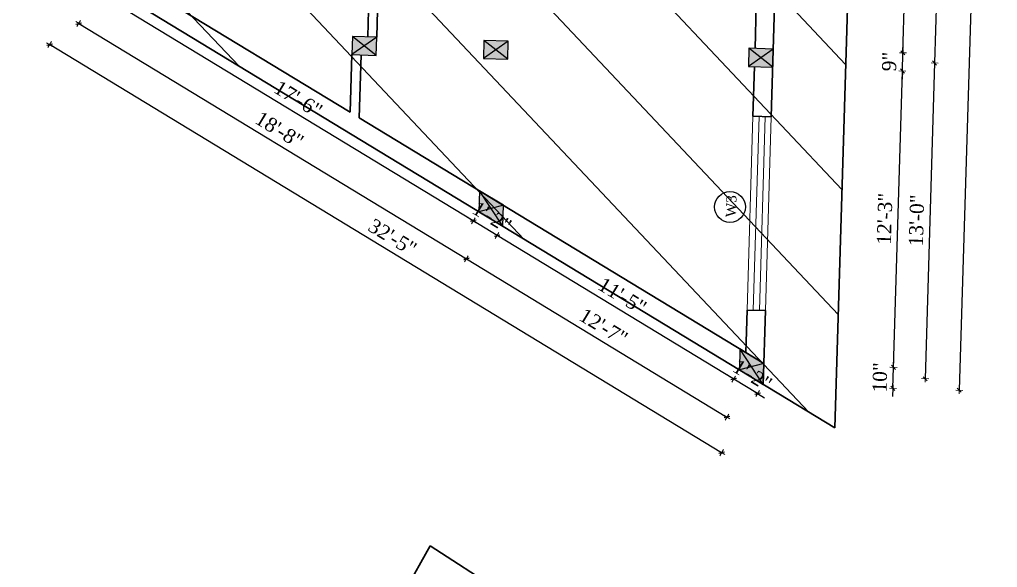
# Model space of a CAD drawing. Header units: inches. Extents: x 4069 to 291496, y -47643 to 12535.
# Drawn here: x 136899.9 to 137383.1, y -19146.2 to -18875.2 of the extents above; entities that cross this region are included whole.
import ezdxf

# ---------------------------------------------------------------- set-up
doc = ezdxf.new("R2010")
doc.units = ezdxf.units.IN
doc.header["$LTSCALE"] = 5
doc.header["$MEASUREMENT"] = 0
for name, color, linetype, lineweight in [('A-WALL', 7, 'Continuous', 9), ('Dimension', 7, 'Continuous', 18), ('Dw', 2, 'Continuous', 18)]:
    doc.layers.add(name, color=color, linetype=linetype, lineweight=lineweight)
doc.layers.add('dim line', color=7, linetype='Continuous', lineweight=15, true_color=0xfab2b2)
doc.layers.add('TEXT', color=6, linetype='Continuous')
doc.layers.add('WALL', color=7, linetype='Continuous')
doc.styles.add('ordinary', font='times.ttf')
doc.dimstyles.new('Copy of 96', dxfattribs={"dimtxt": 7, "dimasz": 4, "dimexe": 0.5, "dimexo": 0.5, "dimgap": 3, "dimtad": 1, "dimdec": 1, "dimzin": 11, "dimdsep": 46, "dimlunit": 4, "dimtxsty": 'ordinary', "dimblk": 'OBLIQUE', "dimcen": 0.09, "dimse1": 1, "dimse2": 1, "dimclrt": 6, "dimazin": 0, "dimtfac": 1, "dimtdec": 1, "dimtix": 1, "dimtmove": 2, "dimatfit": 3, "dimldrblk": 'leader', "dimfxl": 0.5, "dimfxlon": 1, "dimtolj": 1, "dimtzin": 0, "dimarcsym": 0})

# ---------------------------------------------------------------- blocks, each defined once
blk = doc.blocks.new('c2a')
at = {"color": 1, "ltscale": 5}
for p, q in [((18091.63, 4625.76), (18084.82, 4613.76)), ((18101.98, 4625.76), (18091.63, 4625.76)), ((18095.17, 4613.76), (18101.98, 4625.76)), ((18084.82, 4613.76), (18095.17, 4613.76))]:
    blk.add_line(p, q, dxfattribs=at)
blk = doc.blocks.new('oblique')
at = {"color": 0, "lineweight": -2}
blk.add_line((0.25, 0.25), (-0.25, -0.25), dxfattribs=at)
at = {"layer": 'dim line', "lineweight": 9}
for p, q in [((-0.4375, 0), (0.4375, 0)), ((0, 0.4375), (0, -0.4375))]:
    blk.add_line(p, q, dxfattribs=at)
blk = doc.blocks.new('*D3892')
at = {"layer": 'A-WALL', "color": 0, "lineweight": -2, "ltscale": 50, "transparency": 16777216}
blk.add_line((137356.54, -18746.69), (137352.07, -18896.63), dxfattribs=at)
at = {"layer": 'Defpoints', "color": 0, "ltscale": 50, "transparency": 16777216}
for p in [(137276.65, -18744.31), (137272.17, -18894.24), (137352.07, -18896.63)]:
    blk.add_point(p, dxfattribs=at)
at = {"layer": 'A-WALL', "color": 0, "lineweight": -2, "ltscale": 50, "transparency": 16777216, "xscale": 4, "yscale": 4, "zscale": 4}
for p, rotation in [((137356.54, -18746.69), 88.2899854288987), ((137352.07, -18896.63), 268.2899854288987)]:
    blk.add_blockref('oblique', p, dxfattribs=dict(at, rotation=rotation))
at = {"layer": 'A-WALL', "color": 6, "ltscale": 50, "transparency": 16777216, "insert": (137347.75, -18821.47), "char_height": 7, "attachment_point": 5, "rotation": 88.29, "style": 'ordinary'}
blk.add_mtext('\\A1;12\'-6"', dxfattribs=at)
blk = doc.blocks.new('_OBLIQUE')
at = {"color": 0, "linetype": 'ByBlock'}
blk.add_line((-0.5, -0.5), (0.5, 0.5), dxfattribs=at)
blk = doc.blocks.new('leader')
at = {"layer": 'Dimension'}
for p, q in [((0, -4.33), (0, 4.33)), ((-4.42, 0), (4.42, 0))]:
    blk.add_line(p, q, dxfattribs=at)
blk = doc.blocks.new('*D3893')
at = {"layer": 'A-WALL', "color": 0, "lineweight": -2, "ltscale": 50, "transparency": 16777216}
blk.add_line((137352.07, -18896.63), (137347.4, -19052.88), dxfattribs=at)
at = {"layer": 'Defpoints', "color": 0, "ltscale": 50, "transparency": 16777216}
for p in [(137272.17, -18894.24), (137267.51, -19050.5), (137347.4, -19052.88)]:
    blk.add_point(p, dxfattribs=at)
at = {"layer": 'A-WALL', "color": 0, "lineweight": -2, "ltscale": 50, "transparency": 16777216, "xscale": 4, "yscale": 4, "zscale": 4}
for p, rotation in [((137352.07, -18896.63), 88.2899854288987), ((137347.4, -19052.88), 268.2899854288987)]:
    blk.add_blockref('oblique', p, dxfattribs=dict(at, rotation=rotation))
at = {"layer": 'A-WALL', "color": 6, "ltscale": 50, "transparency": 16777216, "insert": (137343.18, -18974.56), "char_height": 7, "attachment_point": 5, "rotation": 88.29, "style": 'ordinary'}
blk.add_mtext('\\A1;13\'-0"', dxfattribs=at)
blk = doc.blocks.new('*D3894')
at = {"layer": 'A-WALL', "color": 0, "lineweight": -2, "ltscale": 50, "transparency": 16777216}
blk.add_line((137381.36, -18485.82), (137364.26, -19058.56), dxfattribs=at)
at = {"layer": 'Defpoints', "color": 0, "ltscale": 50, "transparency": 16777216}
for p in [(137284.45, -18482.93), (137267.35, -19055.67), (137364.26, -19058.56)]:
    blk.add_point(p, dxfattribs=at)
at = {"layer": 'A-WALL', "color": 0, "lineweight": -2, "ltscale": 50, "transparency": 16777216, "xscale": 4, "yscale": 4, "zscale": 4}
for p, rotation in [((137381.36, -18485.82), 88.2899854288987), ((137364.26, -19058.56), 268.2899854288987)]:
    blk.add_blockref('oblique', p, dxfattribs=dict(at, rotation=rotation))
at = {"layer": 'A-WALL', "color": 6, "ltscale": 50, "transparency": 16777216, "insert": (137366.25, -18772), "char_height": 7, "attachment_point": 5, "rotation": 88.29, "style": 'ordinary'}
blk.add_mtext('\\A1;47\'-9"', dxfattribs=at)
blk = doc.blocks.new('*D3895')
at = {"layer": 'A-WALL', "color": 0, "lineweight": -2, "ltscale": 50, "transparency": 16777216}
for p, q in [((137252.79, -19053.07), (137249.37, -19050.99)), ((137264.58, -19060.24), (137252.79, -19053.07)), ((137264.58, -19060.24), (137268, -19062.31))]:
    blk.add_line(p, q, dxfattribs=at)
at = {"layer": 'Defpoints', "color": 0, "ltscale": 50, "transparency": 16777216}
for p in [(137255.56, -19048.5), (137252.79, -19053.07), (137267.35, -19055.67)]:
    blk.add_point(p, dxfattribs=at)
at = {"layer": 'A-WALL', "color": 0, "lineweight": -2, "ltscale": 50, "transparency": 16777216, "xscale": 4, "yscale": 4, "zscale": 4}
for p, rotation in [((137252.79, -19053.07), 328.7014709223851), ((137264.58, -19060.24), 148.7014709223851)]:
    blk.add_blockref('oblique', p, dxfattribs=dict(at, rotation=rotation))
at = {"layer": 'A-WALL', "color": 6, "ltscale": 50, "transparency": 16777216, "insert": (137262.06, -19051.1), "char_height": 7, "attachment_point": 5, "rotation": 328.7015, "style": 'ordinary'}
blk.add_mtext('\\A1;1\'-2"', dxfattribs=at)
blk = doc.blocks.new('*D3896')
at = {"layer": 'A-WALL', "color": 0, "lineweight": -2, "ltscale": 50, "transparency": 16777216}
blk.add_line((137252.79, -19053.07), (137135.86, -18981.98), dxfattribs=at)
at = {"layer": 'Defpoints', "color": 0, "ltscale": 50, "transparency": 16777216}
for p in [(137135.86, -18981.98), (137138.63, -18977.41), (137255.56, -19048.5)]:
    blk.add_point(p, dxfattribs=at)
at = {"layer": 'A-WALL', "color": 0, "lineweight": -2, "ltscale": 50, "transparency": 16777216, "xscale": 4, "yscale": 4, "zscale": 4}
for p, rotation in [((137135.86, -18981.98), 148.7014709249005), ((137252.79, -19053.07), 328.7014709249005)]:
    blk.add_blockref('oblique', p, dxfattribs=dict(at, rotation=rotation))
at = {"layer": 'A-WALL', "color": 6, "ltscale": 50, "transparency": 16777216, "insert": (137197.73, -19011.92), "char_height": 7, "attachment_point": 5, "rotation": 328.7015, "style": 'ordinary'}
blk.add_mtext('\\A1;11\'-5"', dxfattribs=at)
blk = doc.blocks.new('*D3897')
at = {"layer": 'A-WALL', "color": 0, "lineweight": -2, "ltscale": 50, "transparency": 16777216}
for p, q in [((137124.07, -18974.81), (137120.65, -18972.73)), ((137135.86, -18981.98), (137124.07, -18974.81)), ((137135.86, -18981.98), (137139.27, -18984.05))]:
    blk.add_line(p, q, dxfattribs=at)
at = {"layer": 'Defpoints', "color": 0, "ltscale": 50, "transparency": 16777216}
for p in [(137126.84, -18970.24), (137124.07, -18974.81), (137138.63, -18977.41)]:
    blk.add_point(p, dxfattribs=at)
at = {"layer": 'A-WALL', "color": 0, "lineweight": -2, "ltscale": 50, "transparency": 16777216, "xscale": 4, "yscale": 4, "zscale": 4}
for p, rotation in [((137124.07, -18974.81), 328.7014709249005), ((137135.86, -18981.98), 148.7014709249005)]:
    blk.add_blockref('oblique', p, dxfattribs=dict(at, rotation=rotation))
at = {"layer": 'A-WALL', "color": 6, "ltscale": 50, "transparency": 16777216, "insert": (137133.34, -18972.84), "char_height": 7, "attachment_point": 5, "rotation": 328.7015, "style": 'ordinary'}
blk.add_mtext('\\A1;1\'-2"', dxfattribs=at)
blk = doc.blocks.new('*D3898')
at = {"layer": 'A-WALL', "color": 0, "lineweight": -2, "ltscale": 50, "transparency": 16777216}
blk.add_line((137124.07, -18974.81), (136944.25, -18865.48), dxfattribs=at)
at = {"layer": 'Defpoints', "color": 0, "ltscale": 50, "transparency": 16777216}
for p in [(136947.02, -18860.92), (136944.25, -18865.48), (137126.84, -18970.24)]:
    blk.add_point(p, dxfattribs=at)
at = {"layer": 'A-WALL', "color": 0, "lineweight": -2, "ltscale": 50, "transparency": 16777216, "xscale": 4, "yscale": 4, "zscale": 4}
for p, rotation in [((136944.25, -18865.48), 148.7014709249005), ((137124.07, -18974.81), 328.7014709249005)]:
    blk.add_blockref('oblique', p, dxfattribs=dict(at, rotation=rotation))
at = {"layer": 'A-WALL', "color": 6, "ltscale": 50, "transparency": 16777216, "insert": (137037.57, -18914.53), "char_height": 7, "attachment_point": 5, "rotation": 328.7015, "style": 'ordinary'}
blk.add_mtext('\\A1;17\'-6"', dxfattribs=at)
blk = doc.blocks.new('*D3900')
at = {"layer": 'A-WALL', "color": 0, "lineweight": -2, "ltscale": 50, "transparency": 16777216}
blk.add_line((136929.1, -18877.12), (137120.71, -18993.61), dxfattribs=at)
at = {"layer": 'Defpoints', "color": 0, "ltscale": 50, "transparency": 16777216}
for p in [(136941.13, -18857.33), (137132.74, -18973.83), (137120.71, -18993.61)]:
    blk.add_point(p, dxfattribs=at)
at = {"layer": 'A-WALL', "color": 0, "lineweight": -2, "ltscale": 50, "transparency": 16777216, "xscale": 4, "yscale": 4, "zscale": 4}
for p, rotation in [((136929.1, -18877.12), 148.7014709223947), ((137120.71, -18993.61), 328.7014709223947)]:
    blk.add_blockref('oblique', p, dxfattribs=dict(at, rotation=rotation))
at = {"layer": 'A-WALL', "color": 6, "ltscale": 50, "transparency": 16777216, "insert": (137028.31, -18929.76), "char_height": 7, "attachment_point": 5, "rotation": 328.7015, "style": 'ordinary'}
blk.add_mtext('\\A1;18\'-8"', dxfattribs=at)
blk = doc.blocks.new('*D3901')
at = {"layer": 'A-WALL', "color": 0, "lineweight": -2, "ltscale": 50, "transparency": 16777216}
blk.add_line((137120.71, -18993.61), (137249.43, -19071.87), dxfattribs=at)
at = {"layer": 'Defpoints', "color": 0, "ltscale": 50, "transparency": 16777216}
for p in [(137132.74, -18973.83), (137261.46, -19052.09), (137249.43, -19071.87)]:
    blk.add_point(p, dxfattribs=at)
at = {"layer": 'A-WALL', "color": 0, "lineweight": -2, "ltscale": 50, "transparency": 16777216, "xscale": 4, "yscale": 4, "zscale": 4}
for p, rotation in [((137120.71, -18993.61), 148.701470924932), ((137249.43, -19071.87), 328.701470924932)]:
    blk.add_blockref('oblique', p, dxfattribs=dict(at, rotation=rotation))
at = {"layer": 'A-WALL', "color": 6, "ltscale": 50, "transparency": 16777216, "insert": (137188.48, -19027.12), "char_height": 7, "attachment_point": 5, "rotation": 328.7015, "style": 'ordinary'}
blk.add_mtext('\\A1;12\'-7"', dxfattribs=at)
blk = doc.blocks.new('*D3902')
at = {"layer": 'A-WALL', "color": 0, "lineweight": -2, "ltscale": 50, "transparency": 16777216}
blk.add_line((137246.82, -19089.45), (136914.7, -18887.52), dxfattribs=at)
at = {"layer": 'Defpoints', "color": 0, "ltscale": 50, "transparency": 16777216}
for p in [(136935.23, -18853.75), (136914.7, -18887.52), (137267.35, -19055.67)]:
    blk.add_point(p, dxfattribs=at)
at = {"layer": 'A-WALL', "color": 0, "lineweight": -2, "ltscale": 50, "transparency": 16777216, "xscale": 4, "yscale": 4, "zscale": 4}
for p, rotation in [((136914.7, -18887.52), 148.7014709224015), ((137246.82, -19089.45), 328.7014709224015)]:
    blk.add_blockref('oblique', p, dxfattribs=dict(at, rotation=rotation))
at = {"layer": 'A-WALL', "color": 6, "ltscale": 50, "transparency": 16777216, "insert": (137084.17, -18982.88), "char_height": 7, "attachment_point": 5, "rotation": 328.7015, "style": 'ordinary'}
blk.add_mtext('\\A1;32\'-5"', dxfattribs=at)
blk = doc.blocks.new('*D3914')
at = {"layer": 'A-WALL', "color": 0, "lineweight": -2, "ltscale": 50, "transparency": 16777216}
for p, q in [((137331.76, -19047.24), (137331.88, -19043.24)), ((137331.45, -19057.58), (137331.76, -19047.24)), ((137331.45, -19057.58), (137331.33, -19061.58))]:
    blk.add_line(p, q, dxfattribs=at)
at = {"layer": 'Defpoints', "color": 0, "ltscale": 50, "transparency": 16777216}
for p in [(137267.66, -19045.33), (137331.76, -19047.24), (137267.35, -19055.67)]:
    blk.add_point(p, dxfattribs=at)
at = {"layer": 'A-WALL', "color": 0, "lineweight": -2, "ltscale": 50, "transparency": 16777216, "xscale": 4, "yscale": 4, "zscale": 4}
for p, rotation in [((137331.76, -19047.24), 268.2899854288987), ((137331.45, -19057.58), 88.2899854288987)]:
    blk.add_blockref('oblique', p, dxfattribs=dict(at, rotation=rotation))
at = {"layer": 'A-WALL', "color": 6, "ltscale": 50, "transparency": 16777216, "insert": (137325.05, -19052.22), "char_height": 7, "attachment_point": 5, "rotation": 88.29, "style": 'ordinary'}
blk.add_mtext('\\A1;10"', dxfattribs=at)
blk = doc.blocks.new('*D3915')
at = {"layer": 'A-WALL', "color": 0, "lineweight": -2, "ltscale": 50, "transparency": 16777216}
blk.add_line((137331.76, -19047.24), (137336.14, -18900.65), dxfattribs=at)
at = {"layer": 'Defpoints', "color": 0, "ltscale": 50, "transparency": 16777216}
for p in [(137272.04, -18898.74), (137336.14, -18900.65), (137267.66, -19045.33)]:
    blk.add_point(p, dxfattribs=at)
at = {"layer": 'A-WALL', "color": 0, "lineweight": -2, "ltscale": 50, "transparency": 16777216, "xscale": 4, "yscale": 4, "zscale": 4}
for p, rotation in [((137336.14, -18900.65), 88.28998542889875), ((137331.76, -19047.24), 268.2899854288987)]:
    blk.add_blockref('oblique', p, dxfattribs=dict(at, rotation=rotation))
at = {"layer": 'A-WALL', "color": 6, "ltscale": 50, "transparency": 16777216, "insert": (137327.39, -18973.75), "char_height": 7, "attachment_point": 5, "rotation": 88.29, "style": 'ordinary'}
blk.add_mtext('\\A1;12\'-3"', dxfattribs=at)
blk = doc.blocks.new('*D3916')
at = {"layer": 'A-WALL', "color": 0, "lineweight": -2, "ltscale": 50, "transparency": 16777216}
for p, q in [((137336.41, -18891.66), (137336.53, -18887.66)), ((137336.14, -18900.65), (137336.41, -18891.66)), ((137336.14, -18900.65), (137336.02, -18904.65))]:
    blk.add_line(p, q, dxfattribs=at)
at = {"layer": 'Defpoints', "color": 0, "ltscale": 50, "transparency": 16777216}
for p in [(137272.31, -18889.74), (137336.41, -18891.66), (137272.04, -18898.74)]:
    blk.add_point(p, dxfattribs=at)
at = {"layer": 'A-WALL', "color": 0, "lineweight": -2, "ltscale": 50, "transparency": 16777216, "xscale": 4, "yscale": 4, "zscale": 4}
for p, rotation in [((137336.41, -18891.66), 268.2899854288987), ((137336.14, -18900.65), 88.2899854288987)]:
    blk.add_blockref('oblique', p, dxfattribs=dict(at, rotation=rotation))
at = {"layer": 'A-WALL', "color": 6, "ltscale": 50, "transparency": 16777216, "insert": (137329.7, -18895.96), "char_height": 7, "attachment_point": 5, "rotation": 88.29, "style": 'ordinary'}
blk.add_mtext('\\A1;9"', dxfattribs=at)
blk = doc.blocks.new('*D3917')
at = {"layer": 'A-WALL', "color": 0, "lineweight": -2, "ltscale": 50, "transparency": 16777216}
blk.add_line((137336.41, -18891.66), (137340.61, -18750.72), dxfattribs=at)
at = {"layer": 'Defpoints', "color": 0, "ltscale": 50, "transparency": 16777216}
for p in [(137276.52, -18748.81), (137340.61, -18750.72), (137272.31, -18889.74)]:
    blk.add_point(p, dxfattribs=at)
at = {"layer": 'A-WALL', "color": 0, "lineweight": -2, "ltscale": 50, "transparency": 16777216, "xscale": 4, "yscale": 4, "zscale": 4}
for p, rotation in [((137340.61, -18750.72), 88.28998542889875), ((137336.41, -18891.66), 268.2899854288987)]:
    blk.add_blockref('oblique', p, dxfattribs=dict(at, rotation=rotation))
at = {"layer": 'A-WALL', "color": 6, "ltscale": 50, "transparency": 16777216, "insert": (137331.94, -18820.99), "char_height": 7, "attachment_point": 5, "rotation": 88.29, "style": 'ordinary'}
blk.add_mtext('\\A1;11\'-9"', dxfattribs=at)

msp = doc.modelspace()

# ---------------------------------------------------------------- hatches: boundary and pattern name
at = {"layer": 'WALL', "linetype": 'ByBlock', "ltscale": 5, "true_color": 0xf8991e}
h = msp.add_hatch(dxfattribs=at)
h.set_pattern_fill('ANSI31', color=30, scale=350, angle=448.2899854)
h.set_pattern_definition([(133.29, (134441.473, -27083.906), (-31.8453, -29.99899), [])])
h.paths.add_polyline_path([(137302.72795, -19077.17728), (136899.85762, -18832.24245), (136910.55405, -18473.95409), (137320.44341, -18483.77894)])
h = msp.add_hatch(color=30, dxfattribs=at)
h.dxf.hatch_style = 1
h.paths.add_polyline_path([(137070.26324, -18888.21494), (137076.12628, -18892.89199), (137076.39485, -18883.89599)])
h.paths.add_polyline_path([(137076.39485, -18883.89599), (137064.40019, -18883.5379), (137070.26324, -18888.21494)])
h.paths.add_polyline_path([(137070.26324, -18888.21494), (137064.40019, -18883.5379), (137064.13163, -18892.53389)])
h.paths.add_polyline_path([(137064.13163, -18892.53389), (137076.12628, -18892.89199), (137070.26324, -18888.21494)])
h = msp.add_hatch(color=30, dxfattribs=at)
h.dxf.hatch_style = 1
h.paths.add_polyline_path([(137135.23429, -18890.15461), (137141.09733, -18894.83165), (137141.3659, -18885.83566)])
h.paths.add_polyline_path([(137141.3659, -18885.83566), (137129.37125, -18885.47756), (137135.23429, -18890.15461)])
h.paths.add_polyline_path([(137135.23429, -18890.15461), (137129.37125, -18885.47756), (137129.10268, -18894.47356)])
h.paths.add_polyline_path([(137129.10268, -18894.47356), (137141.09733, -18894.83165), (137135.23429, -18890.15461)])
h = msp.add_hatch(color=30, dxfattribs=at)
h.dxf.hatch_style = 1
h.paths.add_polyline_path([(137266.17595, -18894.06377), (137272.039, -18898.74081), (137272.30756, -18889.74482)])
h.paths.add_polyline_path([(137272.30756, -18889.74482), (137260.31291, -18889.38673), (137266.17595, -18894.06377)])
h.paths.add_polyline_path([(137266.17595, -18894.06377), (137260.31291, -18889.38673), (137260.04434, -18898.38272)])
h.paths.add_polyline_path([(137260.04434, -18898.38272), (137272.039, -18898.74081), (137266.17595, -18894.06377)])
h = msp.add_hatch(color=30, dxfattribs=at)
h.dxf.hatch_style = 1
h.paths.add_polyline_path([(137132.89074, -18968.65421), (137138.94083, -18967.06609), (137127.1495, -18959.89727)])
h.paths.add_polyline_path([(137132.89074, -18968.65421), (137127.1495, -18959.89727), (137126.84066, -18970.24232)])
h.paths.add_polyline_path([(137126.84066, -18970.24232), (137138.63199, -18977.41114), (137132.89074, -18968.65421)])
h.paths.add_polyline_path([(137132.89074, -18968.65421), (137138.63199, -18977.41114), (137138.94083, -18967.06609)])
h = msp.add_hatch(color=30, dxfattribs=at)
h.dxf.hatch_style = 1
h.paths.add_polyline_path([(137261.61273, -19046.91387), (137267.66281, -19045.32576), (137255.87148, -19038.15694)])
h.paths.add_polyline_path([(137261.61273, -19046.91387), (137255.87148, -19038.15694), (137255.56264, -19048.50199)])
h.paths.add_polyline_path([(137255.56264, -19048.50199), (137267.35397, -19055.67081), (137261.61273, -19046.91387)])
h.paths.add_polyline_path([(137261.61273, -19046.91387), (137267.35397, -19055.67081), (137267.66281, -19045.32576)])

# ---------------------------------------------------------------- linework, layer by layer
at = {"color": 1, "ltscale": 5}
for p, q in [((137076.39485, -18883.89599), (137064.13163, -18892.53389)), ((137076.12628, -18892.89199), (137064.40019, -18883.5379)), ((137141.09733, -18894.83165), (137129.37125, -18885.47756)), ((137141.3659, -18885.83566), (137129.10268, -18894.47356)), ((137272.30756, -18889.74482), (137260.04434, -18898.38272)), ((137272.039, -18898.74081), (137260.31291, -18889.38673)), ((137138.63199, -18977.41114), (137127.1495, -18959.89727)), ((137138.94083, -18967.06609), (137126.84066, -18970.24232)), ((137267.35397, -19055.67081), (137255.87148, -19038.15694)), ((137267.66281, -19045.32576), (137255.56264, -19048.50199))]:
    msp.add_line(p, q, dxfattribs=at)
at = {"layer": 'A-WALL', "lineweight": 30}
for p, q in [((137302.72795, -19077.17728), (137320.44341, -18483.77894)), ((137071.89685, -18883.76171), (137074.74223, -18788.45283)), ((137076.39485, -18883.89599), (137079.24023, -18788.58711)), ((137302.72795, -19077.17728), (136899.85762, -18832.24245)), ((137063.27982, -18921.06614), (136935.54045, -18843.40387)), ((137263.31157, -18889.47625), (137263.95315, -18867.98574)), ((137271.30789, -18923.22982), (137272.94915, -18868.25431)), ((137064.13163, -18892.53389), (137063.27982, -18921.06614)), ((137068.62962, -18892.66818), (137067.70156, -18923.75445)), ((137262.3119, -18922.96125), (137263.043, -18898.47224)), ((137267.66281, -19045.32576), (137067.70156, -18923.75445)), ((137271.30789, -18923.22982), (137262.3119, -18922.96125)), ((137258.81932, -19039.94914), (137259.44717, -19018.9185)), ((137268.44316, -19019.18706), (137259.44717, -19018.9185)), ((137267.35397, -19055.67081), (137268.44316, -19019.18706)), ((137018.57871, -19283.80574), (137102.85493, -19135.55985)), ((137102.85493, -19135.55985), (137172.86104, -19180.79647))]:
    msp.add_line(p, q, dxfattribs=at)
at = {"layer": 'Dw', "color": 3}
for p, q in [((137259.44717, -19018.9185), (137262.3119, -18922.96125)), ((137265.31057, -18923.05077), (137262.44583, -19019.00802)), ((137268.30923, -18923.14029), (137265.4445, -19019.09754)), ((137268.44316, -19019.18706), (137271.30789, -18923.22982))]:
    msp.add_line(p, q, dxfattribs=at)
at = {"layer": 'TEXT'}
msp.add_circle((137250.94147, -18967.89486), 7.64038, dxfattribs=at)
at = {"layer": 'WALL', "color": 2, "linetype": 'ByBlock', "ltscale": 5}
for points in [[(137076.12628, -18892.89199), (137076.39485, -18883.89599), (137064.40019, -18883.5379), (137064.13163, -18892.53389)], [(137141.09733, -18894.83165), (137141.3659, -18885.83566), (137129.37125, -18885.47756), (137129.10268, -18894.47356)], [(137272.039, -18898.74081), (137272.30756, -18889.74482), (137260.31291, -18889.38673), (137260.04434, -18898.38272)], [(137138.63199, -18977.41114), (137138.94083, -18967.06609), (137127.1495, -18959.89727), (137126.84066, -18970.24232)], [(137267.35397, -19055.67081), (137267.66281, -19045.32576), (137255.87148, -19038.15694), (137255.56264, -19048.50199)]]:
    msp.add_lwpolyline(points, close=True, dxfattribs=at)

# ---------------------------------------------------------------- block references
at = {"layer": 'WALL', "color": 2, "linetype": 'ByBlock', "ltscale": 5, "rotation": 88.28998542812889}
for p in [(141210.66821, -37191.85543), (141339.39019, -37270.1151)]:
    msp.add_blockref('c2a', p, dxfattribs=at)

# ---------------------------------------------------------------- texts
at = {"layer": 'TEXT', "style": 'ordinary'}
msp.add_text('W3', height=5, rotation=88.2903735, dxfattribs=at).set_placement((137253.85404, -18973.01705))

# ---------------------------------------------------------------- dimensions: what is measured, and where the dimension line sits
at = {"layer": 'A-WALL', "ltscale": 50}
for base, p1, p2, angle, picture, middle in [((137364.26351, -19058.56397), (137284.45283, -18482.92599), (137267.35397, -19055.67081), 88.2899854, '*D3894', (137366.24522, -18771.99549)), ((137352.0652, -18896.62793), (137276.64942, -18744.30962), (137272.17328, -18894.24282), 88.2899854, '*D3892', (137347.74563, -18821.46556)), ((137340.61343, -18750.72122), (137272.30756, -18889.74482), (137276.51514, -18748.80761), 88.2899854, '*D3917', (137331.94191, -18820.99375)), ((136944.24782, -18865.48227), (137126.84066, -18970.24232), (136947.02293, -18860.91775), 328.7014709, '*D3898', (137037.57012, -18914.53011)), ((137336.40585, -18891.65843), (137272.039, -18898.74081), (137272.30756, -18889.74482), 88.2899854, '*D3916', (137329.70384, -18895.96035)), ((137347.40031, -19052.8834), (137272.17328, -18894.24282), (137267.50839, -19050.49828), 88.2899854, '*D3893', (137343.17511, -18974.55989)), ((137336.13728, -18900.65442), (137267.66281, -19045.32576), (137272.039, -18898.74081), 88.2899854, '*D3915', (137327.39155, -18973.75112)), ((137124.06555, -18974.80684), (137138.63199, -18977.41114), (137126.84066, -18970.24232), 328.7014709, '*D3897', (137133.33794, -18972.83719)), ((137249.43149, -19071.86818), (137132.73632, -18973.82673), (137261.4583, -19052.0864), 148.7014709, '*D3901', (137188.48393, -19027.1239)), ((137135.85687, -18981.97567), (137255.56264, -19048.50199), (137138.63199, -18977.41114), 328.7014709, '*D3896', (137197.73039, -19011.91527)), ((137331.7611, -19047.23937), (137267.35397, -19055.67081), (137267.66281, -19045.32576), 88.2899854, '*D3914', (137325.04904, -19052.21612))]:
    dim = msp.add_linear_dim(base=base, p1=p1, p2=p2, angle=angle, dimstyle='Copy of 96', override={"dimdec": 0, "dimblk": 'oblique', "dimtdec": 0, "dimarcsym": 1}, dxfattribs=at)
    dim.commit()
    dim.dimension.update_dxf_attribs({"geometry": picture, "text_midpoint": middle})
for p1, p2, distance, picture, middle in [((137267.35397, -19055.67081), (136935.2316, -18853.74892), 39.52759, '*D3902', (137084.16651, -18982.87928)), ((136941.12727, -18857.33334), (137132.73632, -18973.82673), -23.15088, '*D3900', (137028.31317, -18929.756)), ((137267.35397, -19055.67081), (137255.56264, -19048.50199), 5.34192, '*D3895', (137262.05992, -19051.09685))]:
    dim = msp.add_aligned_dim(p1=p1, p2=p2, distance=distance, dimstyle='Copy of 96', override={"dimdec": 0, "dimblk": 'oblique', "dimtdec": 0, "dimarcsym": 1}, dxfattribs=at)
    dim.commit()
    dim.dimension.update_dxf_attribs({"geometry": picture, "text_midpoint": middle})

doc.saveas('drawing.dxf')
